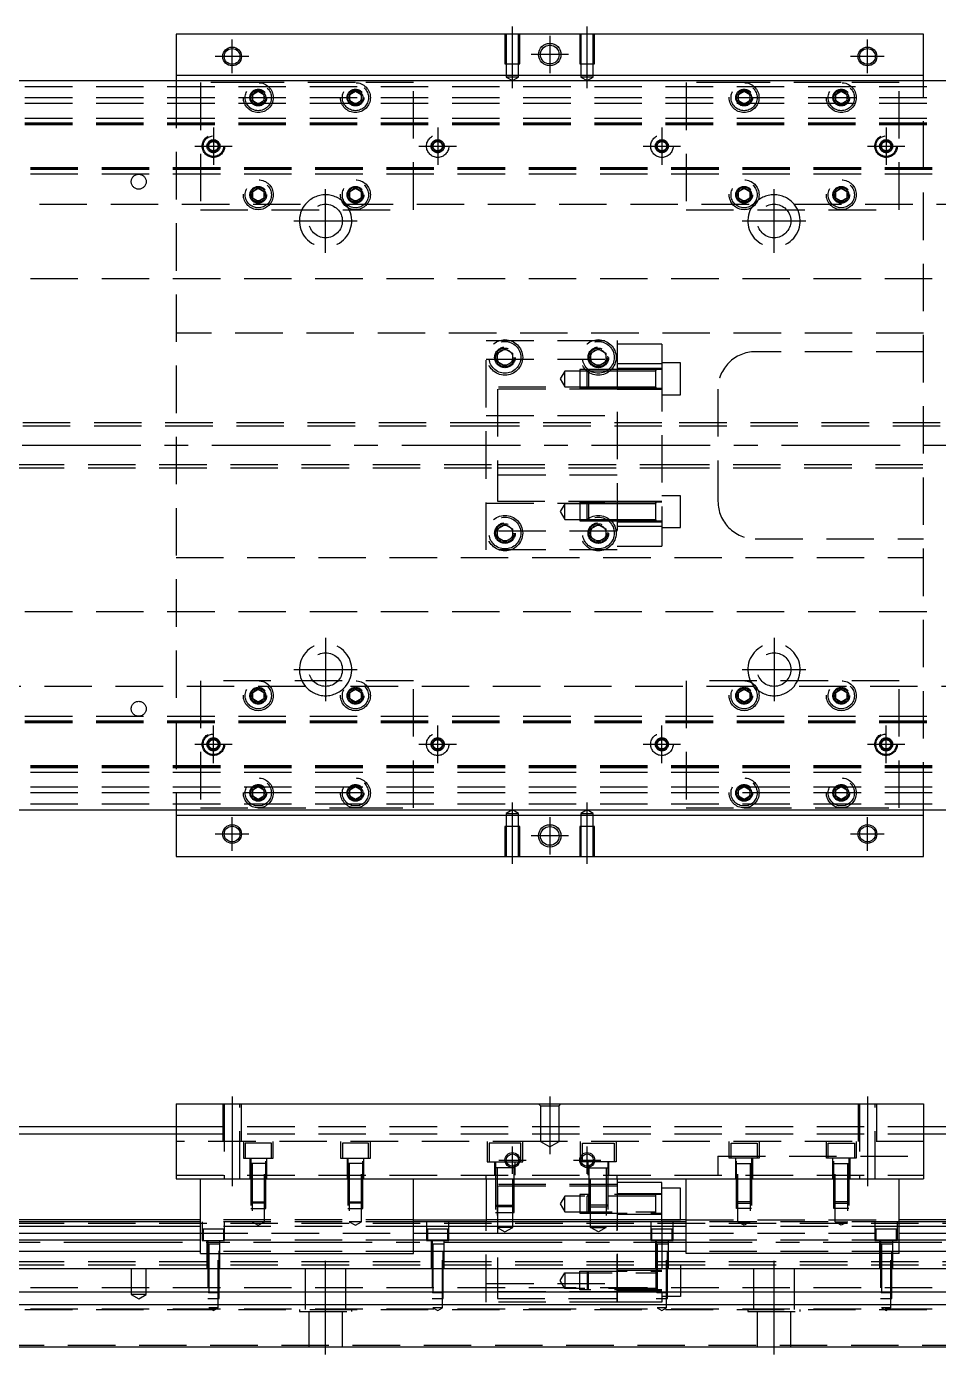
# Model space of a CAD drawing. Extents: x -28 to 913, y -267 to 112.
# Drawn here: x 227 to 471, y -243.2 to 112 of the extents above; entities that cross this region are included whole.
import ezdxf

# ---------------------------------------------------------------- set-up
doc = ezdxf.new("R2010")
doc.units = 0
doc.linetypes.add('CENTER', pattern=[50.8, 31.75, -6.35, 6.35, -6.35])
doc.linetypes.add('DASHED', pattern=[19.05, 12.7, -6.35])
doc.layers.get('0').update_dxf_attribs({"linetype": 'CONTINUOUS'})
doc.layers.add('CENTER', color=1, linetype='CENTER')

msp = doc.modelspace()

# ---------------------------------------------------------------- linework, layer by layer
at = {"color": 7, "linetype": 'CONTINUOUS'}
for p, q in [((267, 110), (267, 99)), ((467, 110), (267, 110)), ((467, 99), (467, 110)), ((731, 97.5), (3, 97.5)), ((267, 99), (467, 99)), ((267, 99), (267, 97.5)), ((467, 97.5), (467, 99)), ((3, -97.5), (731, -97.5)), ((267, -97.5), (267, -99)), ((267, -99), (267, -110)), ((467, -99), (267, -99)), ((467, -99), (467, -97.5)), ((467, -110), (467, -99)), ((267, -110), (467, -110)), ((267, -176.21), (267, -196.21)), ((267, -176.21), (467, -176.21)), ((467, -176.21), (467, -196.21)), ((3, -182.21), (267, -182.21)), ((11, -184.21), (267, -184.21)), ((467, -182.21), (731, -182.21)), ((467, -184.21), (723, -184.21)), ((267, -196.21), (467, -196.21)), ((273.5, -216.21), (273.5, -196.21)), ((330.5, -216.21), (330.5, -196.21)), ((350, -196.21), (350, -207.71)), ((385, -196.21), (385, -207.71)), ((397, -197.21), (385, -197.21)), ((397, -207.71), (397, -197.21)), ((402, -198.71), (397, -198.71)), ((402, -207.21), (402, -198.71)), ((403.5, -216.21), (403.5, -196.21)), ((460.5, -216.21), (460.5, -196.21)), ((273.5, -207.71), (17, -207.71)), ((273.5, -208.962272), (17, -208.962272)), ((273.5, -207.21), (77.5, -207.21)), ((330.5, -207.21), (350, -207.21)), ((403.5, -207.71), (330.5, -207.71)), ((403.5, -208.962272), (330.5, -208.962272)), ((403.5, -207.21), (397, -207.21)), ((397, -207.21), (402, -207.21)), ((662, -207.21), (460.5, -207.21)), ((717, -207.71), (460.5, -207.71)), ((717, -208.962272), (460.5, -208.962272)), ((17, -210.73668), (273.5, -210.73668)), ((273.5, -212.633076), (17, -212.633076)), ((330.5, -210.73668), (403.5, -210.73668)), ((403.5, -212.633076), (330.5, -212.633076)), ((460.5, -210.73668), (717, -210.73668)), ((717, -212.633076), (460.5, -212.633076)), ((273.5, -215.687372), (17, -215.687372)), ((273.5, -216.21), (330.5, -216.21)), ((403.5, -215.687372), (330.5, -215.687372)), ((460.5, -216.21), (403.5, -216.21)), ((717, -215.687372), (460.5, -215.687372)), ((17, -220.21), (717, -220.21)), ((717, -226.51), (17, -226.51)), ((717, -229.91), (17, -229.91)), ((17, -241.21), (717, -241.21))]:
    msp.add_line(p, q, dxfattribs=at)
at = {"color": 3, "linetype": 'DASHED'}
for p, q in [((355.000006, 110), (355.000006, 102)), ((355.35, 110), (355.35, 102)), ((358.65, 102), (358.65, 110)), ((358.999994, 102), (358.999994, 110)), ((375.000006, 110), (375.000006, 102)), ((375.35, 110), (375.35, 102)), ((378.65, 102), (378.65, 110)), ((378.999994, 102), (378.999994, 110)), ((355.000006, 102), (358.999994, 102)), ((355.35, 102), (355.35, 98.5)), ((358.65, 98.5), (358.65, 102)), ((375.000006, 102), (378.999994, 102)), ((375.35, 102), (375.35, 98.5)), ((378.65, 98.5), (378.65, 102)), ((17, 96), (717, 96)), ((267, 97.5), (267, -97.5)), ((289, 97), (273.5, 97)), ((273.5, 97), (273.5, 63)), ((315, 97), (289, 97)), ((330.5, 97), (315, 97)), ((330.5, 63), (330.5, 97)), ((358.65, 98.5), (355.35, 98.5)), ((355.35, 98.5), (357, 97.547372)), ((357, 97.547372), (358.65, 98.5)), ((378.65, 98.5), (375.35, 98.5)), ((375.35, 98.5), (377, 97.547372)), ((377, 97.547372), (378.65, 98.5)), ((403.5, 97), (403.5, 63)), ((419, 97), (403.5, 97)), ((445, 97), (419, 97)), ((460.5, 97), (445, 97)), ((460.5, 63), (460.5, 97)), ((467, -97.5), (467, 97.5)), ((17, 93), (717, 93)), ((287, 93), (287.030168, 93.346066)), ((287.5, 93.866026), (289, 94.73205)), ((287.5, 92.133974), (287.5, 93.866026)), ((289, 94.73205), (290.5, 93.866026)), ((290.5, 93.866026), (290.5, 92.133974)), ((313, 93), (313.023172, 93.30356)), ((313.5, 93.866026), (315, 94.73205)), ((313.5, 92.133974), (313.5, 93.866026)), ((315, 94.73205), (316.5, 93.866026)), ((316.5, 93.866026), (316.5, 92.133974)), ((417.5, 93.866026), (419, 94.73205)), ((417.5, 92.133974), (417.5, 93.866026)), ((419, 94.73205), (420.5, 93.866026)), ((420.5, 93.866026), (420.5, 92.133974)), ((420.973226, 93.326156), (421, 93)), ((443.5, 93.866026), (445, 94.73205)), ((443.5, 92.133974), (443.5, 93.866026)), ((445, 94.73205), (446.5, 93.866026)), ((446.5, 93.866026), (446.5, 92.133974)), ((446.973226, 93.326156), (447, 93)), ((17, 91.5), (717, 91.5)), ((289, 91.26795), (287.5, 92.133974)), ((290.5, 92.133974), (289, 91.26795)), ((315, 91.26795), (313.5, 92.133974)), ((316.5, 92.133974), (315, 91.26795)), ((419, 91.26795), (417.5, 92.133974)), ((420.5, 92.133974), (419, 91.26795)), ((445, 91.26795), (443.5, 92.133974)), ((446.5, 92.133974), (445, 91.26795)), ((17, 87.5), (717, 87.5)), ((17, 86.247728), (717, 86.247728)), ((17, 86.1147), (717, 86.1147)), ((17, 86.1), (717, 86.1)), ((17, 85.8), (717, 85.8)), ((275.5, 80), (275.516134, 80.21941)), ((275.75, 80.721688), (277, 81.443376)), ((275.75, 79.278312), (275.75, 80.721688)), ((277, 78.556624), (275.75, 79.278312)), ((277, 81.443376), (278.25, 80.721688)), ((278.25, 79.278312), (277, 78.556624)), ((278.25, 80.721688), (278.25, 79.278312)), ((455.75, 80.721688), (457, 81.443376)), ((455.75, 79.278312), (455.75, 80.721688)), ((457, 78.556624), (455.75, 79.278312)), ((457, 81.443376), (458.25, 80.721688)), ((458.25, 79.278312), (457, 78.556624)), ((458.25, 80.721688), (458.25, 79.278312)), ((458.477374, 80.25955), (458.5, 80)), ((717, 74.2), (17, 74.2)), ((717, 73.9), (17, 73.9)), ((717, 73.8853), (17, 73.8853)), ((717, 73.752272), (17, 73.752272)), ((717, 72.5), (17, 72.5)), ((287.5, 67.866026), (289, 68.73205)), ((287.5, 66.133974), (287.5, 67.866026)), ((289, 68.73205), (290.5, 67.866026)), ((290.5, 67.866026), (290.5, 66.133974)), ((313.5, 67.866026), (315, 68.73205)), ((313.5, 66.133974), (313.5, 67.866026)), ((315, 68.73205), (316.5, 67.866026)), ((316.5, 67.866026), (316.5, 66.133974)), ((417.5, 67.866026), (419, 68.73205)), ((417.5, 66.133974), (417.5, 67.866026)), ((419, 68.73205), (420.5, 67.866026)), ((420.5, 67.866026), (420.5, 66.133974)), ((443.5, 67.866026), (445, 68.73205)), ((443.5, 66.133974), (443.5, 67.866026)), ((445, 68.73205), (446.5, 67.866026)), ((446.5, 67.866026), (446.5, 66.133974)), ((192.361903, 64.5), (301.638098, 64.5)), ((289, 65.26795), (287.5, 66.133974)), ((290.5, 66.133974), (289, 65.26795)), ((290.973226, 67.326156), (291, 67)), ((312.361902, 64.5), (421.638098, 64.5)), ((315, 65.26795), (313.5, 66.133974)), ((316.5, 66.133974), (315, 65.26795)), ((316.973226, 67.326156), (317, 67)), ((417, 67), (417.023172, 67.30356)), ((419, 65.26795), (417.5, 66.133974)), ((420.5, 66.133974), (419, 65.26795)), ((432.361902, 64.5), (541.638097, 64.5)), ((443, 67), (443.030168, 67.346066)), ((445, 65.26795), (443.5, 66.133974)), ((446.5, 66.133974), (445, 65.26795)), ((273.5, 63), (330.5, 63)), ((403.5, 63), (460.5, 63)), ((717, 44.5), (17, 44.5)), ((467, 30), (267, 30)), ((350, 28), (385, 28)), ((350, -28), (350, 28)), ((353, 24.6547), (355, 25.809402)), ((355, 25.809402), (357, 24.6547)), ((378, 24.6547), (380, 25.809402)), ((380, 25.809402), (382, 24.6547)), ((385, 28), (385, -28)), ((397, 27), (385, 27)), ((397, 27), (397, 21.748564)), ((467, 25), (422, 25)), ((350, 23), (385, 23)), ((352.5, 23.5), (352.518502, 23.803588)), ((353, 22.3453), (353, 24.6547)), ((355, 21.190598), (353, 22.3453)), ((357, 22.3453), (355, 21.190598)), ((357, 24.6547), (357, 22.3453)), ((378, 22.3453), (378, 24.6547)), ((380, 21.190598), (378, 22.3453)), ((382, 22.3453), (380, 21.190598)), ((382, 24.6547), (382, 22.3453)), ((382.483582, 23.786038), (382.5, 23.5)), ((397, 21.748564), (385, 21.748564)), ((402, 22.00352), (397, 22.00352)), ((397, 21.748564), (397, -21.748564)), ((402, 13.50352), (402, 22.00352)), ((371, 19.85352), (369.787564, 17.75352)), ((371, 15.65352), (371, 19.85352)), ((375, 19.85352), (371, 19.85352)), ((375, 20.253516), (375, 15.253526)), ((377.4, 20.253516), (375, 20.253516)), ((377, 19.85352), (375, 19.85352)), ((377.4, 20.25352), (377, 19.85352)), ((377, 15.65352), (377, 19.85352)), ((385, 19.85352), (377, 19.85352)), ((385, 19.85352), (377, 19.85352)), ((377.4, 20.25352), (377.4, 15.25352)), ((385, 20.25352), (377.4, 20.25352)), ((385, 20.253516), (377.4, 20.253516)), ((397, 20.50352), (385, 20.50352)), ((395.405, 20.25352), (385, 20.25352)), ((395.4, 19.85352), (385, 19.85352)), ((397, 20.25352), (395.395, 20.25352)), ((395.4, 15.253516), (395.4, 20.253526)), ((395.4, 19.85352), (395.4, 20.253526)), ((395.4, 15.253516), (395.4, 20.253526)), ((395.4, 19.996122), (395.4, 20.25352)), ((395.4, 20.25352), (395.4, 19.996072)), ((395.4, 15.51097), (395.4, 19.996122)), ((395.4, 15.65352), (395.4, 19.85352)), ((385, 15.5), (350, 15.5)), ((353, 15), (353, -15)), ((385, 15), (353, 15)), ((369.787564, 17.75352), (371, 15.65352)), ((371, 15.65352), (375, 15.65352)), ((375, 15.65352), (377, 15.65352)), ((375, 15.253526), (377.4, 15.253526)), ((377, 15.65352), (385, 15.65352)), ((377, 15.65352), (377.4, 15.25352)), ((377, 15.65352), (385, 15.65352)), ((377.4, 15.253526), (385, 15.253526)), ((377.4, 15.25352), (385, 15.25352)), ((385, 15.65352), (395.4, 15.65352)), ((385, 15.25352), (395.405, 15.25352)), ((385, 15.00352), (397, 15.00352)), ((395.395, 15.25352), (397, 15.25352)), ((395.4, 15.253516), (395.4, 15.65352)), ((395.4, 15.510988), (395.4, 15.25352)), ((395.4, 15.25352), (395.4, 15.51097)), ((412, 15), (412, -15)), ((397, 13.50352), (402, 13.50352)), ((350, 8), (385, 8)), ((353, 6), (72, 6)), ((353, 5.125), (72, 5.125)), ((397, 6), (353, 6)), ((397, 5.999994), (353, 5.999994)), ((397, 5.125), (353, 5.125)), ((397, 5.125), (353, 5.125)), ((662, 6), (397, 6)), ((662, 5.125), (397, 5.125)), ((72, -5.125), (353, -5.125)), ((72, -6), (353, -6)), ((353, -5.125), (397, -5.125)), ((353, -5.125), (397, -5.125)), ((353, -5.999994), (397, -5.999994)), ((353, -6), (397, -6)), ((397, -5.125), (662, -5.125)), ((397, -6), (662, -6)), ((385, -8), (350, -8)), ((402, -13.50352), (397, -13.50352)), ((402, -22.00352), (402, -13.50352)), ((350, -15.5), (385, -15.5)), ((353, -15), (385, -15)), ((371, -15.65352), (369.787564, -17.75352)), ((369.787564, -17.75352), (371, -19.85352)), ((371, -19.85352), (371, -15.65352)), ((375, -15.65352), (371, -15.65352)), ((375, -15.253526), (375, -20.253516)), ((377.4, -15.253526), (375, -15.253526)), ((377, -15.65352), (375, -15.65352)), ((377.4, -15.25352), (377, -15.65352)), ((377, -19.85352), (377, -15.65352)), ((385, -15.65352), (377, -15.65352)), ((385, -15.65352), (377, -15.65352)), ((377.4, -15.25352), (377.4, -20.25352)), ((385, -15.25352), (377.4, -15.25352)), ((385, -15.253526), (377.4, -15.253526)), ((397, -15.00352), (385, -15.00352)), ((395.405, -15.25352), (385, -15.25352)), ((395.4, -15.65352), (385, -15.65352)), ((397, -15.25352), (395.395, -15.25352)), ((395.4, -20.25267), (395.4, -15.253516)), ((395.4, -15.51092), (395.4, -15.25352)), ((395.4, -15.25352), (395.4, -15.51097)), ((395.4, -19.996072), (395.4, -15.51092)), ((353, -22.3453), (355, -21.190598)), ((355, -21.190598), (357, -22.3453)), ((371, -19.85352), (375, -19.85352)), ((375, -19.85352), (377, -19.85352)), ((375, -20.253516), (377.4, -20.253516)), ((377, -19.85352), (385, -19.85352)), ((377, -19.85352), (377.4, -20.25352)), ((377, -19.85352), (385, -19.85352)), ((377.4, -20.253516), (385, -20.253516)), ((377.4, -20.25352), (385, -20.25352)), ((378, -22.3453), (380, -21.190598)), ((380, -21.190598), (382, -22.3453)), ((385, -19.85352), (395.4, -19.85352)), ((385, -20.25352), (395.405, -20.25352)), ((385, -20.50352), (397, -20.50352)), ((395.395, -20.25352), (397, -20.25352)), ((395.4, -19.996054), (395.4, -20.25352)), ((395.4, -20.25352), (395.4, -19.996072)), ((395.4, -20.253526), (395.4, -20.25267)), ((385, -23), (350, -23)), ((352.5, -23.5), (352.518502, -23.196412)), ((353, -24.6547), (353, -22.3453)), ((355, -25.809402), (353, -24.6547)), ((357, -24.6547), (355, -25.809402)), ((357, -22.3453), (357, -24.6547)), ((378, -24.6547), (378, -22.3453)), ((380, -25.809402), (378, -24.6547)), ((382, -24.6547), (380, -25.809402)), ((382, -22.3453), (382, -24.6547)), ((382.483582, -23.213962), (382.5, -23.5)), ((397, -21.748564), (385, -21.748564)), ((397, -21.748564), (397, -27)), ((397, -22.00352), (402, -22.00352)), ((385, -28), (350, -28)), ((385, -27), (397, -27)), ((422, -25), (467, -25)), ((267, -30), (467, -30)), ((17, -44.5), (717, -44.5)), ((330.5, -63), (273.5, -63)), ((273.5, -63), (273.5, -97)), ((330.5, -97), (330.5, -63)), ((403.5, -63), (403.5, -97)), ((460.5, -63), (403.5, -63)), ((460.5, -97), (460.5, -63)), ((301.638098, -64.5), (192.361903, -64.5)), ((287.5, -66.133974), (289, -65.26795)), ((287.5, -67.866026), (287.5, -66.133974)), ((289, -65.26795), (290.5, -66.133974)), ((290.5, -66.133974), (290.5, -67.866026)), ((290.973226, -66.673844), (291, -67)), ((421.638098, -64.5), (312.361902, -64.5)), ((313, -67), (313.023172, -66.69644)), ((313.5, -66.133974), (315, -65.26795)), ((313.5, -67.866026), (313.5, -66.133974)), ((315, -65.26795), (316.5, -66.133974)), ((316.5, -66.133974), (316.5, -67.866026)), ((417, -67), (417.023172, -66.69644)), ((417.5, -66.133974), (419, -65.26795)), ((417.5, -67.866026), (417.5, -66.133974)), ((419, -65.26795), (420.5, -66.133974)), ((420.5, -66.133974), (420.5, -67.866026)), ((541.638097, -64.5), (432.361902, -64.5)), ((443, -67), (443.030168, -66.653934)), ((443.5, -66.133974), (445, -65.26795)), ((443.5, -67.866026), (443.5, -66.133974)), ((445, -65.26795), (446.5, -66.133974)), ((446.5, -66.133974), (446.5, -67.866026)), ((289, -68.73205), (287.5, -67.866026)), ((290.5, -67.866026), (289, -68.73205)), ((315, -68.73205), (313.5, -67.866026)), ((316.5, -67.866026), (315, -68.73205)), ((419, -68.73205), (417.5, -67.866026)), ((420.5, -67.866026), (419, -68.73205)), ((445, -68.73205), (443.5, -67.866026)), ((446.5, -67.866026), (445, -68.73205)), ((17, -72.5), (717, -72.5)), ((17, -73.752272), (717, -73.752272)), ((17, -73.8853), (717, -73.8853)), ((17, -73.9), (717, -73.9)), ((17, -74.2), (717, -74.2)), ((275.75, -79.278312), (277, -78.556624)), ((275.75, -80.721688), (275.75, -79.278312)), ((277, -81.443376), (275.75, -80.721688)), ((277, -78.556624), (278.25, -79.278312)), ((278.25, -80.721688), (277, -81.443376)), ((278.25, -79.278312), (278.25, -80.721688)), ((278.477374, -79.74045), (278.5, -80)), ((455.5, -80), (455.516134, -79.78059)), ((455.75, -79.278312), (457, -78.556624)), ((455.75, -80.721688), (455.75, -79.278312)), ((457, -81.443376), (455.75, -80.721688)), ((457, -78.556624), (458.25, -79.278312)), ((458.25, -80.721688), (457, -81.443376)), ((458.25, -79.278312), (458.25, -80.721688)), ((717, -85.8), (17, -85.8)), ((717, -86.1), (17, -86.1)), ((717, -86.1147), (17, -86.1147)), ((717, -86.247728), (17, -86.247728)), ((717, -87.5), (17, -87.5)), ((717, -91.5), (17, -91.5)), ((287.5, -92.133974), (289, -91.26795)), ((287.5, -93.866026), (287.5, -92.133974)), ((289, -91.26795), (290.5, -92.133974)), ((290.5, -92.133974), (290.5, -93.866026)), ((313.5, -92.133974), (315, -91.26795)), ((313.5, -93.866026), (313.5, -92.133974)), ((315, -91.26795), (316.5, -92.133974)), ((316.5, -92.133974), (316.5, -93.866026)), ((417.5, -92.133974), (419, -91.26795)), ((417.5, -93.866026), (417.5, -92.133974)), ((419, -91.26795), (420.5, -92.133974)), ((420.5, -92.133974), (420.5, -93.866026)), ((443.5, -92.133974), (445, -91.26795)), ((443.5, -93.866026), (443.5, -92.133974)), ((445, -91.26795), (446.5, -92.133974)), ((446.5, -92.133974), (446.5, -93.866026)), ((717, -93), (17, -93)), ((289, -94.73205), (287.5, -93.866026)), ((290.5, -93.866026), (289, -94.73205)), ((290.973226, -92.673844), (291, -93)), ((313, -93), (313.023172, -92.69644)), ((315, -94.73205), (313.5, -93.866026)), ((316.5, -93.866026), (315, -94.73205)), ((417, -93), (417.023172, -92.69644)), ((419, -94.73205), (417.5, -93.866026)), ((420.5, -93.866026), (419, -94.73205)), ((443, -93), (443.030168, -92.653934)), ((445, -94.73205), (443.5, -93.866026)), ((446.5, -93.866026), (445, -94.73205)), ((717, -96), (17, -96)), ((273.5, -97), (289, -97)), ((289, -97), (315, -97)), ((315, -97), (330.5, -97)), ((357, -97.547372), (355.35, -98.5)), ((355.35, -98.5), (357, -98.5)), ((355.35, -98.5), (355.35, -102)), ((358.65, -98.5), (357, -97.547372)), ((357, -98.5), (358.65, -98.5)), ((358.65, -102), (358.65, -98.5)), ((377, -97.547372), (375.35, -98.5)), ((375.35, -98.5), (377, -98.5)), ((375.35, -98.5), (375.35, -102)), ((378.65, -98.5), (377, -97.547372)), ((377, -98.5), (378.65, -98.5)), ((378.65, -102), (378.65, -98.5)), ((403.5, -97), (419, -97)), ((419, -97), (445, -97)), ((445, -97), (460.5, -97)), ((358.999994, -102), (355.000006, -102)), ((355.000006, -102), (355.000006, -110)), ((355.35, -102), (355.35, -110)), ((358.65, -110), (358.65, -102)), ((358.999994, -110), (358.999994, -102)), ((378.999994, -102), (375.000006, -102)), ((375.000006, -102), (375.000006, -110)), ((375.35, -102), (375.35, -110)), ((378.65, -110), (378.65, -102)), ((378.999994, -110), (378.999994, -102)), ((279.500006, -176.21), (279.500006, -186.21)), ((279.9, -176.21), (279.9, -196.21)), ((284.1, -196.21), (284.1, -176.21)), ((284.499994, -186.21), (284.499994, -176.21)), ((364.5, -176.71), (364, -176.21)), ((364.5, -176.71), (364.5, -186.21)), ((364.5, -176.71), (369.5, -176.71)), ((369.5, -176.71), (370, -176.21)), ((369.5, -186.21), (369.5, -176.71)), ((449.500006, -176.21), (449.500006, -186.21)), ((449.9, -176.21), (449.9, -196.21)), ((454.1, -196.21), (454.1, -176.21)), ((454.499994, -186.21), (454.499994, -176.21)), ((267, -182.21), (467, -182.21)), ((267, -184.21), (467, -184.21)), ((364.5, -186.21), (267, -186.21)), ((285, -186.21), (285, -190.71)), ((292.5, -186.71), (285.5, -186.71)), ((285.5, -186.71), (285.5, -190.71)), ((292.5, -190.71), (292.5, -186.71)), ((293, -190.71), (293, -186.21)), ((311, -186.21), (311, -190.71)), ((318.5, -186.71), (311.5, -186.71)), ((311.5, -186.71), (311.5, -190.71)), ((318.5, -190.71), (318.5, -186.71)), ((319, -190.71), (319, -186.21)), ((350.25, -186.21), (350.25, -191.71)), ((359.25, -186.71), (350.75, -186.71)), ((350.75, -186.71), (350.75, -191.71)), ((359.25, -191.71), (359.25, -186.71)), ((359.75, -191.71), (359.75, -186.21)), ((369.5, -186.21), (364.5, -186.21)), ((364.5, -186.21), (367, -187.653376)), ((367, -187.653376), (369.5, -186.21)), ((467, -186.21), (369.5, -186.21)), ((375.25, -191.71), (375.25, -186.21)), ((375.75, -186.71), (384.25, -186.71)), ((375.75, -191.71), (375.75, -186.71)), ((384.25, -186.71), (384.25, -191.71)), ((384.75, -186.21), (384.75, -191.71)), ((415, -190.71), (415, -186.21)), ((415.5, -186.71), (422.5, -186.71)), ((415.5, -190.71), (415.5, -186.71)), ((422.5, -186.71), (422.5, -190.71)), ((423, -186.21), (423, -190.71)), ((441, -190.71), (441, -186.21)), ((441.5, -186.71), (448.5, -186.71)), ((441.5, -190.71), (441.5, -186.71)), ((448.5, -186.71), (448.5, -190.71)), ((449, -186.21), (449, -190.71)), ((285, -190.71), (293, -190.71)), ((286.75, -190.71), (286.75, -196.21)), ((287, -190.71), (287, -204.21)), ((291, -204.21), (291, -190.71)), ((291.25, -196.21), (291.25, -190.71)), ((311, -190.71), (319, -190.71)), ((312.75, -190.71), (312.75, -196.21)), ((313, -190.71), (313, -204.21)), ((317, -204.21), (317, -190.71)), ((317.25, -196.21), (317.25, -190.71)), ((350.25, -191.71), (359.75, -191.71)), ((352.25, -191.71), (352.25, -195.21)), ((352.500006, -191.71), (352.500006, -205.21)), ((357.499994, -205.21), (357.499994, -191.71)), ((357.75, -195.21), (357.75, -191.71)), ((384.75, -191.71), (375.25, -191.71)), ((377.25, -195.21), (377.25, -191.71)), ((377.500006, -205.21), (377.500006, -191.71)), ((382.499994, -191.71), (382.499994, -205.21)), ((382.75, -191.71), (382.75, -195.21)), ((412, -190.21), (467, -190.21)), ((412, -190.21), (412, -195.21)), ((423, -190.71), (415, -190.71)), ((416.75, -196.21), (416.75, -190.71)), ((417, -204.21), (417, -190.71)), ((421, -190.71), (421, -204.21)), ((421.25, -190.71), (421.25, -196.21)), ((449, -190.71), (441, -190.71)), ((442.75, -196.21), (442.75, -190.71)), ((443, -204.21), (443, -190.71)), ((447, -190.71), (447, -204.21)), ((447.25, -190.71), (447.25, -196.21)), ((267, -195.21), (467, -195.21)), ((291.000006, -192.11), (286.999994, -192.11)), ((287.35, -192.11), (287.35, -207.71)), ((290.65, -207.71), (290.65, -192.11)), ((317.000006, -192.11), (312.999994, -192.11)), ((313.35, -192.11), (313.35, -207.71)), ((316.65, -207.71), (316.65, -192.11)), ((350, -196.21), (350, -195.21)), ((357.500006, -193.31), (352.499994, -193.31)), ((352.9, -193.31), (352.9, -209.21)), ((357.1, -209.21), (357.1, -193.31)), ((377.499994, -193.31), (382.500006, -193.31)), ((377.9, -209.21), (377.9, -193.31)), ((382.1, -193.31), (382.1, -209.21)), ((385, -196.21), (385, -195.21)), ((416.999994, -192.11), (421.000006, -192.11)), ((417.35, -207.71), (417.35, -192.11)), ((420.65, -192.11), (420.65, -207.71)), ((442.999994, -192.11), (447.000006, -192.11)), ((443.35, -207.71), (443.35, -192.11)), ((446.65, -192.11), (446.65, -207.71)), ((385, -197.71), (350, -197.71)), ((353, -198.21), (353, -228.21)), ((385, -198.21), (353, -198.21)), ((385, -197.21), (385, -229.21)), ((392.35, -197.21), (392, -197.21)), ((287, -202.36), (291, -202.36)), ((287, -202.36), (287.35, -202.71)), ((290.65, -202.71), (291, -202.36)), ((313, -202.36), (317, -202.36)), ((313, -202.36), (313.35, -202.71)), ((316.65, -202.71), (317, -202.36)), ((371, -200.86), (369.787564, -202.96)), ((371, -205.06), (371, -200.86)), ((395.4, -200.86), (371, -200.86)), ((375, -200.460006), (375, -205.459994)), ((397, -200.460006), (375, -200.460006)), ((377.4, -200.46), (377, -200.86)), ((377, -205.06), (377, -200.86)), ((377.4, -200.46), (377.4, -205.46)), ((397, -200.21), (385, -200.21)), ((395.4, -205.460006), (395.4, -200.46)), ((421, -202.36), (417, -202.36)), ((417.35, -202.71), (417, -202.36)), ((421, -202.36), (420.65, -202.71)), ((447, -202.36), (443, -202.36)), ((443.35, -202.71), (443, -202.36)), ((447, -202.36), (446.65, -202.71)), ((287, -204.21), (291, -204.21)), ((290.65, -202.71), (287.35, -202.71)), ((313, -204.21), (317, -204.21)), ((316.65, -202.71), (313.35, -202.71)), ((352.5, -203.31), (355.5, -203.31)), ((352.5, -203.31), (352.9, -203.71)), ((352.500006, -205.21), (355.5, -205.21)), ((355.5, -203.71), (352.9, -203.71)), ((355.5, -203.31), (357.5, -203.31)), ((357.1, -203.71), (355.5, -203.71)), ((355.5, -205.21), (357.499994, -205.21)), ((357.1, -203.71), (357.5, -203.31)), ((369.787564, -202.96), (371, -205.06)), ((371, -205.06), (395.4, -205.06)), ((375, -205.459994), (397, -205.459994)), ((377, -205.06), (377.4, -205.46)), ((379.5, -203.31), (377.5, -203.31)), ((377.9, -203.71), (377.5, -203.31)), ((379.5, -205.21), (377.500006, -205.21)), ((377.9, -203.71), (379.5, -203.71)), ((382.5, -203.31), (379.5, -203.31)), ((379.5, -203.71), (382.1, -203.71)), ((382.499994, -205.21), (379.5, -205.21)), ((382.5, -203.31), (382.1, -203.71)), ((385, -205.71), (397, -205.71)), ((421, -204.21), (417, -204.21)), ((417.35, -202.71), (420.65, -202.71)), ((447, -204.21), (443, -204.21)), ((443.35, -202.71), (446.65, -202.71)), ((72, -208.085), (662, -208.085)), ((330.5, -207.21), (273.5, -207.21)), ((330.5, -207.71), (273.5, -207.71)), ((330.5, -208.962272), (273.5, -208.962272)), ((274, -207.71), (274, -212.71)), ((280, -212.71), (280, -207.71)), ((290.65, -207.71), (287.35, -207.71)), ((287.35, -207.71), (289, -208.662628)), ((289, -208.662628), (290.65, -207.71)), ((316.65, -207.71), (313.35, -207.71)), ((313.35, -207.71), (315, -208.662628)), ((315, -208.662628), (316.65, -207.71)), ((334, -207.71), (334, -212.71)), ((340, -212.71), (340, -207.71)), ((397, -207.21), (350, -207.21)), ((385, -207.21), (350, -207.21)), ((350, -229.21), (350, -207.71)), ((357.1, -209.21), (352.9, -209.21)), ((352.9, -209.21), (355, -210.422436)), ((355, -210.422436), (357.1, -209.21)), ((378.5, -207.210006), (355.5, -207.210006)), ((377.9, -209.21), (382.1, -209.21)), ((380, -210.422436), (377.9, -209.21)), ((382.1, -209.21), (380, -210.422436)), ((385, -229.21), (385, -207.71)), ((394, -207.71), (394, -212.71)), ((397, -207.71), (397, -229.21)), ((400, -212.71), (400, -207.71)), ((403.5, -207.21), (460.5, -207.21)), ((460.5, -207.71), (403.5, -207.71)), ((460.5, -208.962272), (403.5, -208.962272)), ((417.35, -207.71), (420.65, -207.71)), ((419, -208.662628), (417.35, -207.71)), ((420.65, -207.71), (419, -208.662628)), ((443.35, -207.71), (446.65, -207.71)), ((445, -208.662628), (443.35, -207.71)), ((446.65, -207.71), (445, -208.662628)), ((454, -207.71), (454, -212.71)), ((460, -212.71), (460, -207.71)), ((273.5, -210.73668), (330.5, -210.73668)), ((330.5, -212.633076), (273.5, -212.633076)), ((274, -212.71), (280, -212.71)), ((279.75, -209.71), (274.25, -209.71)), ((274.25, -209.71), (274.25, -212.71)), ((275.25, -212.71), (275.25, -220.21)), ((275.5, -212.71), (275.5, -228.21)), ((278.5, -228.21), (278.5, -212.71)), ((278.75, -220.21), (278.75, -212.71)), ((279.75, -212.71), (279.75, -209.71)), ((334, -212.71), (340, -212.71)), ((339.75, -209.71), (334.25, -209.71)), ((334.25, -209.71), (334.25, -212.71)), ((335.25, -212.71), (335.25, -220.21)), ((335.5, -212.71), (335.5, -228.21)), ((338.5, -228.21), (338.5, -212.71)), ((338.75, -220.21), (338.75, -212.71)), ((339.75, -212.71), (339.75, -209.71)), ((394, -212.71), (400, -212.71)), ((399.75, -209.71), (394.25, -209.71)), ((394.25, -209.71), (394.25, -212.71)), ((395.25, -212.71), (395.25, -220.21)), ((395.5, -212.71), (395.5, -228.21)), ((398.5, -228.21), (398.5, -212.71)), ((398.75, -220.21), (398.75, -212.71)), ((399.75, -212.71), (399.75, -209.71)), ((403.5, -210.73668), (460.5, -210.73668)), ((460.5, -212.633076), (403.5, -212.633076)), ((454, -212.71), (460, -212.71)), ((459.75, -209.71), (454.25, -209.71)), ((454.25, -209.71), (454.25, -212.71)), ((455.25, -212.71), (455.25, -220.21)), ((455.5, -212.71), (455.5, -228.21)), ((458.5, -228.21), (458.5, -212.71)), ((458.75, -220.21), (458.75, -212.71)), ((459.75, -212.71), (459.75, -209.71)), ((330.5, -215.687372), (273.5, -215.687372)), ((278.5, -213.71), (275.5, -213.71)), ((275.75, -213.71), (275.75, -230.71)), ((278.25, -230.71), (278.25, -213.71)), ((278.5, -213.71), (278.5, -213.705)), ((278.5, -213.715), (278.5, -213.71)), ((338.5, -213.71), (335.5, -213.71)), ((335.75, -213.71), (335.75, -230.71)), ((338.25, -230.71), (338.25, -213.71)), ((338.5, -213.71), (338.5, -213.705)), ((338.5, -213.715), (338.5, -213.71)), ((398.5, -213.71), (395.5, -213.71)), ((395.75, -213.71), (395.75, -230.71)), ((398.25, -230.71), (398.25, -213.71)), ((398.5, -213.71), (398.5, -213.705)), ((398.5, -213.715), (398.5, -213.71)), ((460.5, -215.687372), (403.5, -215.687372)), ((458.5, -213.71), (455.5, -213.71)), ((455.75, -213.71), (455.75, -230.71)), ((458.25, -230.71), (458.25, -213.71)), ((458.5, -213.71), (458.5, -213.705)), ((458.5, -213.715), (458.5, -213.71)), ((72, -218.335), (662, -218.335)), ((72, -219.21), (662, -219.21)), ((255, -220.21), (255, -227.21)), ((259, -227.21), (259, -220.21)), ((301.638098, -231.21), (301.638098, -220.21)), ((312.361902, -220.21), (312.361902, -231.21)), ((397, -219.21), (402, -219.21)), ((402, -219.21), (402, -227.71)), ((421.638098, -231.21), (421.638098, -220.21)), ((432.361902, -220.21), (432.361902, -231.21)), ((369.787564, -223.46), (371, -221.36)), ((371, -225.56), (369.787564, -223.46)), ((371, -221.36), (371, -225.56)), ((371, -221.36), (395.4, -221.36)), ((375, -225.959994), (375, -220.960006)), ((375, -220.960006), (397, -220.960006)), ((377, -221.36), (377.4, -220.96)), ((377, -221.36), (377, -225.56)), ((377.4, -225.96), (377.4, -220.96)), ((385, -220.71), (397, -220.71)), ((395.4, -220.959994), (395.4, -225.96)), ((717, -225.36), (17, -225.36)), ((259, -227.21), (255, -227.21)), ((255, -227.21), (257, -228.3647)), ((257, -228.3647), (259, -227.21)), ((275.5, -226.46), (278.5, -226.46)), ((275.5, -226.46), (275.55, -226.51)), ((275.500006, -226.460006), (275.500006, -226.51)), ((275.55, -226.51), (275.75, -226.71)), ((278.25, -226.71), (275.75, -226.71)), ((278.25, -226.71), (278.45, -226.51)), ((278.45, -226.51), (278.5, -226.46)), ((278.499994, -226.51), (278.499994, -226.460006)), ((335.5, -226.46), (338.5, -226.46)), ((335.5, -226.46), (335.55, -226.51)), ((335.500006, -226.460006), (335.500006, -226.51)), ((335.55, -226.51), (335.75, -226.71)), ((338.25, -226.71), (335.75, -226.71)), ((338.25, -226.71), (338.45, -226.51)), ((338.45, -226.51), (338.5, -226.46)), ((338.499994, -226.51), (338.499994, -226.460006)), ((350, -224.21), (385, -224.21)), ((385, -226.485918), (350, -226.485918)), ((395.4, -225.56), (371, -225.56)), ((397, -225.959994), (375, -225.959994)), ((377.4, -225.96), (377, -225.56)), ((397, -226.21), (385, -226.21)), ((395.5, -226.46), (398.5, -226.46)), ((395.5, -226.46), (395.55, -226.51)), ((395.500006, -226.460006), (395.500006, -226.51)), ((395.55, -226.51), (395.75, -226.71)), ((398.25, -226.71), (395.75, -226.71)), ((398.25, -226.71), (398.45, -226.51)), ((398.45, -226.51), (398.5, -226.46)), ((398.499994, -226.51), (398.499994, -226.460006)), ((455.5, -226.46), (458.5, -226.46)), ((455.5, -226.46), (455.55, -226.51)), ((455.500006, -226.460006), (455.500006, -226.51)), ((455.55, -226.51), (455.75, -226.71)), ((458.25, -226.71), (455.75, -226.71)), ((458.25, -226.71), (458.45, -226.51)), ((458.45, -226.51), (458.5, -226.46)), ((458.499994, -226.51), (458.499994, -226.460006)), ((275.5, -228.21), (278.5, -228.21)), ((278.25, -230.71), (275.75, -230.71)), ((275.75, -230.71), (277, -231.431688)), ((277, -231.431688), (278.25, -230.71)), ((335.5, -228.21), (338.5, -228.21)), ((338.25, -230.71), (335.75, -230.71)), ((335.75, -230.71), (337, -231.431688)), ((337, -231.431688), (338.25, -230.71)), ((385, -229.21), (350, -229.21)), ((353, -228.21), (385, -228.21)), ((397, -229.21), (385, -229.21)), ((395.5, -228.21), (398.5, -228.21)), ((398.25, -230.71), (395.75, -230.71)), ((395.75, -230.71), (397, -231.431688)), ((402, -227.71), (397, -227.71)), ((397, -231.431688), (398.25, -230.71)), ((455.5, -228.21), (458.5, -228.21)), ((458.25, -230.71), (455.75, -230.71)), ((455.75, -230.71), (457, -231.431688)), ((457, -231.431688), (458.25, -230.71)), ((717, -231.06), (17, -231.06)), ((17, -231.21), (717, -231.21)), ((300, -231.21), (300, -231.71)), ((300, -231.71), (314, -231.71)), ((302.5, -231.71), (302.5, -241.21)), ((311.5, -241.21), (311.5, -231.71)), ((314, -231.71), (314, -231.21)), ((420, -231.21), (420, -231.71)), ((420, -231.71), (434, -231.71)), ((422.5, -231.71), (422.5, -241.21)), ((431.5, -241.21), (431.5, -231.71)), ((434, -231.71), (434, -231.21)), ((28.499992, -240.71), (717, -240.71))]:
    msp.add_line(p, q, dxfattribs=at)
at = {"color": 7, "linetype": 'CONTINUOUS'}
for centre, radius in [((367, 104.5), 3), ((367, 104.5), 2.5), ((282, 104), 2.1), ((452, 104), 2.1), ((282, -104), 2.1), ((367, -104.5), 3), ((367, -104.5), 2.5), ((452, -104), 2.1), ((357, -191.21), 1.65), ((377, -191.21), 1.65)]:
    msp.add_circle(centre, radius, dxfattribs=at)
at = {"color": 3, "linetype": 'CONTINUOUS'}
for centre, radius in [((282, 104), 2.5), ((452, 104), 2.5), ((282, -104), 2.5), ((452, -104), 2.5), ((357, -191.21), 2), ((377, -191.21), 2)]:
    msp.add_circle(centre, radius, dxfattribs=at)
at = {"color": 3, "linetype": 'DASHED'}
for centre, radius in [((289, 93), 4), ((289, 93), 3.5), ((315, 93), 4), ((315, 93), 3.5), ((419, 93), 4), ((419, 93), 3.5), ((445, 93), 4), ((445, 93), 3.5), ((289, 93), 2.25), ((289, 93), 2), ((315, 93), 2.25), ((315, 93), 2), ((419, 93), 2.25), ((419, 93), 2), ((445, 93), 2.25), ((445, 93), 2), ((277, 80), 3), ((277, 80), 2.75), ((277, 80), 1.75), ((337, 80), 3), ((337, 80), 1.75), ((397, 80), 3), ((397, 80), 1.75), ((457, 80), 3), ((457, 80), 2.75), ((457, 80), 1.75), ((277, 80), 1.5), ((277, 80), 1.25), ((337, 80), 1.5), ((337, 80), 1.25), ((397, 80), 1.5), ((397, 80), 1.25), ((457, 80), 1.5), ((457, 80), 1.25), ((257, 70.5), 2), ((289, 67), 4), ((289, 67), 3.5), ((289, 67), 2.25), ((289, 67), 2), ((289, 67), 1.65), ((315, 67), 4), ((315, 67), 3.5), ((315, 67), 2.25), ((315, 67), 2), ((315, 67), 1.65), ((419, 67), 4), ((419, 67), 3.5), ((419, 67), 2.25), ((419, 67), 2), ((419, 67), 1.65), ((445, 67), 4), ((445, 67), 3.5), ((445, 67), 2.25), ((445, 67), 2), ((445, 67), 1.65), ((307, 60), 4.5), ((427, 60), 4.5), ((355, 23.5), 4.75), ((355, 23.5), 4.25), ((355, 23.5), 2.75), ((355, 23.5), 2.5), ((355, 23.5), 2.1), ((380, 23.5), 4.75), ((380, 23.5), 4.25), ((380, 23.5), 2.75), ((380, 23.5), 2.5), ((380, 23.5), 2.1), ((355, -23.5), 4.75), ((355, -23.5), 4.25), ((355, -23.5), 2.75), ((355, -23.5), 2.5), ((380, -23.5), 4.75), ((380, -23.5), 4.25), ((380, -23.5), 2.75), ((380, -23.5), 2.5), ((355, -23.5), 2.1), ((380, -23.5), 2.1), ((307, -60), 4.5), ((427, -60), 4.5), ((289, -67), 4), ((289, -67), 3.5), ((315, -67), 4), ((315, -67), 3.5), ((419, -67), 4), ((419, -67), 3.5), ((445, -67), 4), ((445, -67), 3.5), ((289, -67), 2.25), ((289, -67), 2), ((289, -67), 1.65), ((315, -67), 2.25), ((315, -67), 2), ((315, -67), 1.65), ((419, -67), 2.25), ((419, -67), 2), ((419, -67), 1.65), ((445, -67), 2.25), ((445, -67), 2), ((445, -67), 1.65), ((257, -70.5), 2), ((277, -80), 3), ((277, -80), 2.75), ((337, -80), 3), ((397, -80), 3), ((457, -80), 3), ((457, -80), 2.75), ((277, -80), 1.75), ((277, -80), 1.5), ((277, -80), 1.25), ((337, -80), 1.75), ((337, -80), 1.5), ((337, -80), 1.25), ((397, -80), 1.75), ((397, -80), 1.5), ((397, -80), 1.25), ((457, -80), 1.75), ((457, -80), 1.5), ((457, -80), 1.25), ((289, -93), 4), ((289, -93), 3.5), ((289, -93), 2.25), ((289, -93), 2), ((315, -93), 4), ((315, -93), 3.5), ((315, -93), 2.25), ((315, -93), 2), ((419, -93), 4), ((419, -93), 3.5), ((419, -93), 2.25), ((419, -93), 2), ((445, -93), 4), ((445, -93), 3.5), ((445, -93), 2.25), ((445, -93), 2)]:
    msp.add_circle(centre, radius, dxfattribs=at)
for centre, radius, start, end in [((289, 93), 1.65, 155.380023, 180), ((289, 93), 1.65, 180, 204.619977), ((289, 93), 1.65, 144.619977, 155.380023), ((289, 93), 1.65, 95.380023, 144.619977), ((289, 93), 1.65, 84.619977, 95.380023), ((289, 93), 1.65, 35.380023, 84.619977), ((289, 93), 1.65, 24.619977, 35.380023), ((289, 93), 1.65, 335.380023, 24.619977), ((315, 93), 1.65, 155.380023, 180), ((315, 93), 1.65, 180, 204.619977), ((315, 93), 1.65, 144.619977, 155.380023), ((315, 93), 1.65, 95.380023, 144.619977), ((315, 93), 1.65, 84.619977, 95.380023), ((315, 93), 1.65, 35.380023, 84.619977), ((315, 93), 1.65, 24.619977, 35.380023), ((315, 93), 1.65, 335.380023, 24.619977), ((419, 93), 1.65, 155.380023, 180), ((419, 93), 1.65, 180, 204.619977), ((419, 93), 1.65, 144.619977, 155.380023), ((419, 93), 1.65, 95.380023, 144.619977), ((419, 93), 1.65, 84.619977, 95.380023), ((419, 93), 1.65, 35.380023, 84.619977), ((419, 93), 1.65, 24.619977, 35.380023), ((419, 93), 1.65, 335.380023, 24.619977), ((445, 93), 1.65, 155.380023, 180), ((445, 93), 1.65, 180, 204.619977), ((445, 93), 1.65, 144.619977, 155.380023), ((445, 93), 1.65, 95.380023, 144.619977), ((445, 93), 1.65, 84.619977, 95.380023), ((445, 93), 1.65, 35.380023, 84.619977), ((445, 93), 1.65, 24.619977, 35.380023), ((445, 93), 1.65, 335.380023, 24.619977), ((289, 93), 1.65, 204.619977, 215.380023), ((289, 93), 1.65, 215.380023, 264.619977), ((289, 93), 1.65, 264.619977, 275.380023), ((289, 93), 1.65, 275.380023, 324.619977), ((289, 93), 1.65, 324.619977, 335.380023), ((315, 93), 1.65, 204.619977, 215.380023), ((315, 93), 1.65, 215.380023, 264.619977), ((315, 93), 1.65, 264.619977, 275.380023), ((315, 93), 1.65, 275.380023, 324.619977), ((315, 93), 1.65, 324.619977, 335.380023), ((419, 93), 1.65, 204.619977, 215.380023), ((419, 93), 1.65, 215.380023, 264.619977), ((419, 93), 1.65, 264.619977, 275.380023), ((419, 93), 1.65, 275.380023, 324.619977), ((419, 93), 1.65, 324.619977, 335.380023), ((445, 93), 1.65, 204.619977, 215.380023), ((445, 93), 1.65, 215.380023, 264.619977), ((445, 93), 1.65, 264.619977, 275.380023), ((445, 93), 1.65, 275.380023, 324.619977), ((445, 93), 1.65, 324.619977, 335.380023), ((307, 60), 7, 139.994799, 40.005201), ((307, 60), 7, 40.005201, 139.994799), ((427, 60), 7, 139.994799, 40.005201), ((427, 60), 7, 40.005201, 139.994799), ((422, 15), 10, 90, 180), ((422, -15), 10, 180, 270), ((307, -60), 7, 319.994799, 220.005201), ((427, -60), 7, 319.994799, 220.005201), ((307, -60), 7, 220.005201, 319.994799), ((427, -60), 7, 220.005201, 319.994799), ((289, -93), 1.65, 155.380023, 180), ((289, -93), 1.65, 144.619977, 155.380023), ((289, -93), 1.65, 95.380023, 144.619977), ((289, -93), 1.65, 84.619977, 95.380023), ((289, -93), 1.65, 35.380023, 84.619977), ((289, -93), 1.65, 24.619977, 35.380023), ((289, -93), 1.65, 335.380023, 24.619977), ((315, -93), 1.65, 155.380023, 180), ((315, -93), 1.65, 144.619977, 155.380023), ((315, -93), 1.65, 95.380023, 144.619977), ((315, -93), 1.65, 84.619977, 95.380023), ((315, -93), 1.65, 35.380023, 84.619977), ((315, -93), 1.65, 24.619977, 35.380023), ((315, -93), 1.65, 335.380023, 24.619977), ((419, -93), 1.65, 155.380023, 180), ((419, -93), 1.65, 144.619977, 155.380023), ((419, -93), 1.65, 95.380023, 144.619977), ((419, -93), 1.65, 84.619977, 95.380023), ((419, -93), 1.65, 35.380023, 84.619977), ((419, -93), 1.65, 24.619977, 35.380023), ((419, -93), 1.65, 335.380023, 24.619977), ((445, -93), 1.65, 155.380023, 180), ((445, -93), 1.65, 144.619977, 155.380023), ((445, -93), 1.65, 95.380023, 144.619977), ((445, -93), 1.65, 84.619977, 95.380023), ((445, -93), 1.65, 35.380023, 84.619977), ((445, -93), 1.65, 24.619977, 35.380023), ((445, -93), 1.65, 335.380023, 24.619977), ((289, -93), 1.65, 180, 204.619977), ((289, -93), 1.65, 204.619977, 215.380023), ((289, -93), 1.65, 215.380023, 264.619977), ((289, -93), 1.65, 264.619977, 275.380023), ((289, -93), 1.65, 275.380023, 324.619977), ((289, -93), 1.65, 324.619977, 335.380023), ((315, -93), 1.65, 180, 204.619977), ((315, -93), 1.65, 204.619977, 215.380023), ((315, -93), 1.65, 215.380023, 264.619977), ((315, -93), 1.65, 264.619977, 275.380023), ((315, -93), 1.65, 275.380023, 324.619977), ((315, -93), 1.65, 324.619977, 335.380023), ((419, -93), 1.65, 180, 204.619977), ((419, -93), 1.65, 204.619977, 215.380023), ((419, -93), 1.65, 215.380023, 264.619977), ((419, -93), 1.65, 264.619977, 275.380023), ((419, -93), 1.65, 275.380023, 324.619977), ((419, -93), 1.65, 324.619977, 335.380023), ((445, -93), 1.65, 180, 204.619977), ((445, -93), 1.65, 204.619977, 215.380023), ((445, -93), 1.65, 215.380023, 264.619977), ((445, -93), 1.65, 264.619977, 275.380023), ((445, -93), 1.65, 275.380023, 324.619977), ((445, -93), 1.65, 324.619977, 335.380023)]:
    msp.add_arc(centre, radius, start, end, dxfattribs=at)
at = {"layer": 'CENTER', "color": 1, "linetype": 'CENTER'}
for p, q in [((357, 95.547372), (357, 112)), ((377, 95.547372), (377, 112)), ((282, 99.5), (282, 108.5)), ((367, 109.5), (367, 99.5)), ((452, 99.5), (452, 108.5)), ((286.5, 104), (277.5, 104)), ((372, 104.5), (362, 104.5)), ((456.5, 104), (447.5, 104)), ((277, 85), (277, 75)), ((337, 85), (337, 75)), ((397, 85), (397, 75)), ((457, 85), (457, 75)), ((272, 80), (282, 80)), ((332, 80), (342, 80)), ((392, 80), (402, 80)), ((452, 80), (462, 80)), ((307, 51.5), (307, 68.5)), ((427, 51.5), (427, 68.5)), ((298.5, 60), (315.5, 60)), ((418.5, 60), (435.5, 60)), ((-28.21745, 0), (767.622347, 0)), ((307, -51.5), (307, -68.5)), ((427, -51.5), (427, -68.5)), ((298.5, -60), (315.5, -60)), ((418.5, -60), (435.5, -60)), ((277, -85), (277, -75)), ((337, -85), (337, -75)), ((397, -85), (397, -75)), ((457, -85), (457, -75)), ((272, -80), (282, -80)), ((332, -80), (342, -80)), ((392, -80), (402, -80)), ((452, -80), (462, -80)), ((357, -112), (357, -95.547372)), ((377, -112), (377, -95.547372)), ((282, -108.5), (282, -99.5)), ((367, -99.5), (367, -109.5)), ((452, -108.5), (452, -99.5)), ((286.5, -104), (277.5, -104)), ((372, -104.5), (362, -104.5)), ((456.5, -104), (447.5, -104)), ((282, -174.21), (282, -198.21)), ((367, -174.21), (367, -189.653376)), ((452, -174.21), (452, -198.21)), ((357, -194.86), (357, -187.56)), ((377, -194.86), (377, -187.56)), ((353.35, -191.21), (360.65, -191.21)), ((373.35, -191.21), (380.65, -191.21)), ((-17.038029, -213.21), (771.347774, -213.21)), ((307, -243.21), (307, -218.21)), ((427, -243.21), (427, -218.21))]:
    msp.add_line(p, q, dxfattribs=at)

doc.saveas('drawing.dxf')
